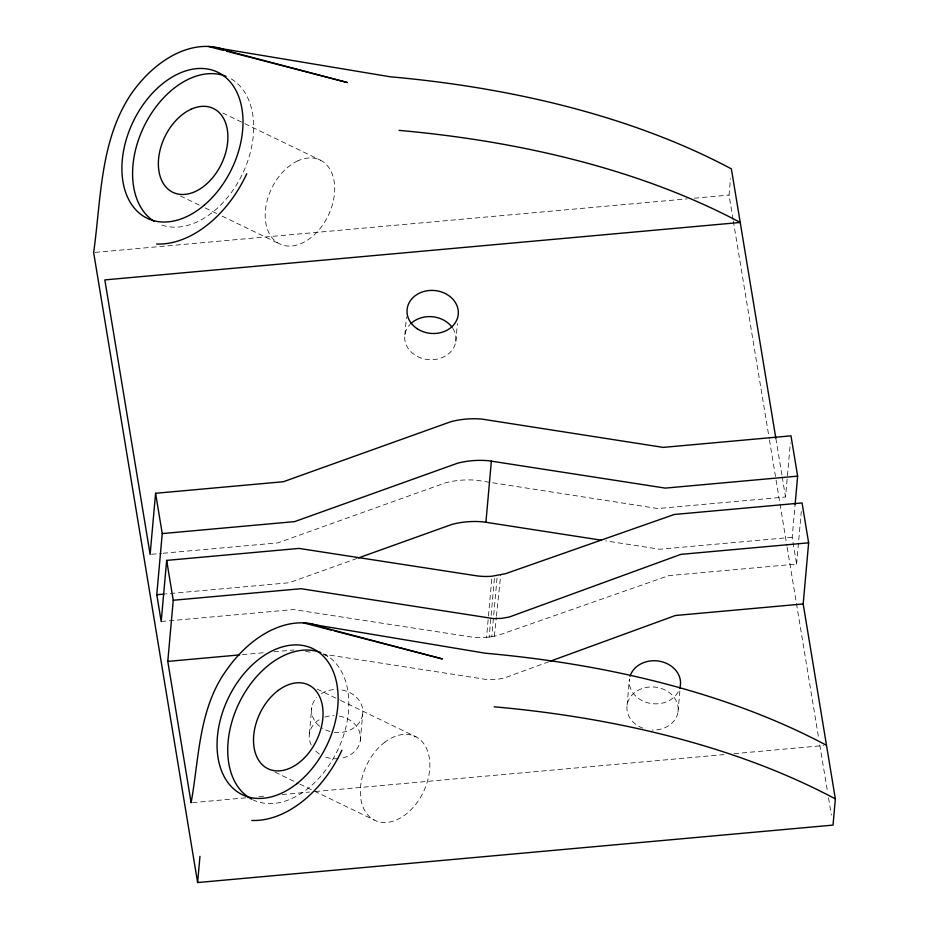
<?xml version="1.0" encoding="UTF-8"?>
<svg xmlns="http://www.w3.org/2000/svg" width="929" height="929" viewBox="0 0 929 929"><rect width="100%" height="100%" fill="white"/><g stroke="black" fill="none" stroke-linecap="round" stroke-linejoin="round"><path stroke-width="0.7" stroke-dasharray="4.64 3.48" d="M309.392 733.887L311.726 707.689M360.324 740.552L362.658 714.343A25.687 21.518 5.1 0 0 340.351 689.724M404.87 334.835L406.472 316.905M455.802 341.489L457.405 323.559M161.205 621.513L293.576 609.552L470.678 636.888A56.355 47.216 5.1 0 0 486.564 637.352L488.34 617.448M488.468 616.032L492.022 576.212M486.564 637.352L489.188 637.062L494.634 575.875M489.188 637.062L491.789 636.667L497.247 575.527M627.087 705.169L629.432 678.971A25.687 21.518 5.1 0 0 648.43 702.974A25.687 21.518 5.1 0 0 678.669 691.025M678.019 711.823L680.109 688.377M733.051 219.418L729.033 195.078L730.519 178.531M163.051 553.254L277.899 542.873L445.27 482.894A78.024 65.355 5.1 0 1 476.449 480.235L657.767 508.535L785.528 496.98L790.347 442.947M491.789 636.667L494.356 636.168A56.355 47.216 5.1 0 0 501.834 634.077L668.834 575.62L796.594 564.066L792.182 537.276L795.096 504.575M796.594 564.066L801.297 511.461M494.356 636.168L496.283 617.622M496.434 616.194L500.731 574.819M548.818 661.738L503.89 678.147L496.098 679.529L488.085 679.749L324.082 654.271M357.05 558.422L289.151 582.75L165.42 593.945M95.083 252.398L687.158 198.864M694.381 198.214L729.033 195.078M151.566 554.299L161.611 553.394M792.182 537.276L659.799 549.248L605.638 540.852M242.434 654.643L265.404 652.576M274.02 651.798L294.121 649.975M192.558 802.633L245.988 797.802M258.994 796.629L266.205 795.967M282.091 794.539L309.531 792.054M315.303 791.531L723.981 754.58M734.096 753.663L823.628 745.569M305.536 651.392L312.667 652.506M222.774 113.001L243.619 123.069M244.919 123.696L320.47 160.206M180.423 195.973L199.967 205.414M205.181 207.933L216.898 213.589M222.112 216.109L279.42 243.804M323.675 654.364L328.425 656.652M317.079 689.051L339.224 699.758M340.537 700.385L416.076 736.883M275.089 772.162L298.534 783.484M299.835 784.111L374.085 819.993M775.854 438.36L781.986 475.532M782.218 476.96L785.528 496.98M733.295 220.858L769.212 438.5M769.444 439.928L775.831 478.586M776.063 480.026L786.933 545.892M787.177 547.32L818.844 739.194M819.784 744.919L827.588 792.17M828.529 797.895L831.362 815.081M642.914 728.208A25.687 21.518 5.1 0 1 634.437 692.755A25.687 21.518 5.1 0 1 676.358 701.081A25.687 21.518 5.1 0 1 652.065 730.031M339.34 716.12A25.687 21.518 5.1 0 1 360.522 737.742A25.687 21.518 5.1 0 1 339.712 758.505M338.4 758.656A25.687 21.518 5.1 0 1 322.781 755.916M319.39 754A25.687 21.518 5.1 0 1 314.617 749.924M311.227 744.988A25.687 21.518 5.1 0 1 319.088 719.801M324.86 717.107A25.687 21.518 5.1 0 1 333.987 715.667M452.795 328.332A25.687 21.518 5.1 0 1 445.746 355.795A25.687 21.518 5.1 0 1 412.162 352.892A25.687 21.518 5.1 0 1 409.863 324.627M362.658 714.343A25.687 21.518 5.1 0 1 334.034 732.319M330.085 731.529A25.687 21.518 5.1 0 1 321.724 727.802M319.669 726.292A25.687 21.518 5.1 0 1 316.719 697.482M321.422 693.603A25.687 21.518 5.1 0 1 337.68 689.492M231.193 78.884A81.09 54.648 -64.2 0 1 241.679 175.535A81.09 54.648 -64.2 0 1 158.871 223.877M323.478 653.784A81.09 54.648 -64.2 0 1 337.529 750.504A81.09 54.648 -64.2 0 1 253.06 799.881M385.001 742.074L382.934 743.711A46.566 31.389 -64.2 0 0 361.799 803.376L362.507 805.606A46.566 31.389 -64.2 0 0 405.16 814.803L407.227 813.165A46.566 31.389 -64.2 0 0 428.362 753.5L427.665 751.259A46.566 31.389 -64.2 0 0 385.001 742.074M297.872 160.845L295.689 161.913A46.566 31.389 -64.2 0 0 265.241 217.827L265.439 220.37A46.566 31.389 -64.2 0 0 302.03 243.154L304.201 242.086A46.566 31.389 -64.2 0 0 334.649 186.183L334.452 183.628A46.566 31.389 -64.2 0 0 297.872 160.845"/><path stroke-width="1.39" d="M795.096 504.575L797.639 476.136L790.985 435.84L663.213 447.395L481.907 419.095A78.024 65.355 5.1 0 0 450.716 421.754L283.357 481.733L155.584 493.287L150.126 554.427L104.826 279.908L740.216 222.461A834.497 445.432 -9.4 0 0 399.029 130.374M226.548 51.188L347.249 82.495L226.444 50.607A104.373 70.337 -64.2 0 0 131.709 93.19C99.937 139.78 101.203 198.713 93.643 252.525L197.622 882.55L833.023 825.103L835.357 798.905L803.179 603.955L808.636 542.815L802.052 502.926L674.291 514.48L505.527 573.692L492.022 576.212A56.355 47.216 5.1 0 1 476.136 575.748L299.033 548.412L166.663 560.384L161.205 621.513L156.78 594.723L162.238 533.583L155.584 493.287M334.312 630.896L442.39 658.928L321.585 627.04A104.373 70.337 -64.2 0 0 226.85 669.623C198.597 708.246 199.236 757.658 191.119 802.761L167.789 661.402L173.247 600.262L166.663 560.384M197.622 882.55L199.967 856.352M485.913 522.295L491.36 461.156M550.177 661.239L675.418 615.497L803.179 603.955M358.408 557.934L452.109 524.351A78.036 65.367 5.1 0 1 483.324 521.889L601.365 540.19M162.238 533.583L294.609 521.622L457.567 463.211A78.036 65.367 5.1 0 1 488.782 460.749L665.257 488.108L797.639 476.136M156.78 594.723L163.98 594.072M173.247 600.262L301.008 588.707L493.543 618.609L501.555 618.389L509.347 617.007L680.876 554.369L808.636 542.815M167.789 661.402L239.566 654.91M223.738 50.456L208.305 46.45L390.192 76.782A834.497 445.432 -9.4 0 1 731.378 168.881L775.854 438.36M331.514 630.164L303.435 622.883L485.321 653.215A834.497 445.432 -9.4 0 1 826.508 745.313M341.907 750.191A104.373 70.337 -64.2 0 1 251.736 820.458M494.17 706.806A834.497 445.432 -9.4 0 1 835.357 798.905M410.699 323.768A25.687 21.518 5.1 0 1 452.109 327.345M246.777 173.758A104.373 70.337 -64.2 0 1 156.606 244.025M630.059 676.219A25.687 21.518 5.1 0 1 661.355 661.611A25.687 21.518 5.1 0 1 679.726 688.377M153.97 221.23A81.09 54.648 -64.2 0 1 144.541 125.357A81.09 54.648 -64.2 0 1 226.072 76.352M251.782 799.23A81.09 54.648 -64.2 0 1 238.556 704.124A81.09 54.648 -64.2 0 1 320.842 652.646M278.189 690.468L276.122 692.105A46.566 31.389 -64.2 0 0 254.999 751.77L255.696 754.011A46.566 31.389 -64.2 0 0 298.348 763.197L300.415 761.559A46.566 31.389 -64.2 0 0 321.55 701.894L320.853 699.653A46.566 31.389 -64.2 0 0 278.189 690.468M191.06 109.239L188.877 110.307A46.566 31.389 -64.2 0 0 158.429 166.221L158.627 168.776A46.566 31.389 -64.2 0 0 195.218 191.56L197.389 190.48A46.566 31.389 -64.2 0 0 227.837 134.577L227.64 132.023A46.566 31.389 -64.2 0 0 191.06 109.239M204.206 205.204A81.09 54.648 -64.2 0 0 220.51 73.716A81.09 54.648 -64.2 0 0 122.64 156.792A81.09 54.648 -64.2 0 0 204.206 205.204M296.746 783.751A81.09 54.648 -64.2 0 0 317.741 651.496A81.09 54.648 -64.2 0 0 218.269 729.764A81.09 54.648 -64.2 0 0 296.746 783.751M417.202 328.738A25.687 21.518 5.1 0 0 458.136 315.291A25.687 21.518 5.1 0 0 422.683 291.845A25.687 21.518 5.1 0 0 417.202 328.738"/></g></svg>
